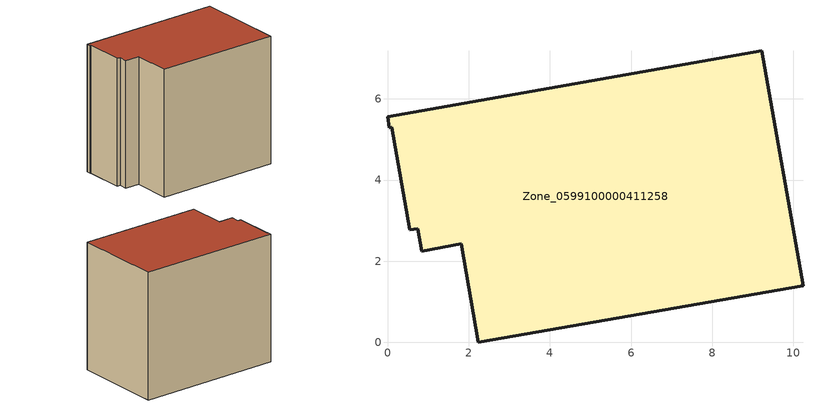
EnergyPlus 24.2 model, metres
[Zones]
Zone_0599100000411258
 floor ground (C_G): 0.11,5.3 0.05,5.29 0,5.55 9.21,7.19 10.23,1.4 2.23,0 1.81,2.43 0.84,2.25 0.75,2.8 0.55,2.78 z0
 wall outside (C_F): 0.05,5.29 0.11,5.3 0.55,2.78 0.75,2.8 0.84,2.25 1.81,2.43 2.23,0 10.23,1.4 9.21,7.19 0,5.55 0.05,5.29 z0:8.32
 roof outside (C_R): 0.84,2.25 1.81,2.43 2.23,0 10.23,1.4 9.21,7.19 0,5.55 0.05,5.29 0.11,5.3 0.55,2.78 0.75,2.8 z8.32
[BUILDING]
Pand.0599100000411258: North Axis=0; Terrain=City; Loads Convergence Tolerance Value=0.04; Temperature Convergence Tolerance Value=0.4; Solar Distribution=FullExterior; Maximum Number of Warmup Days=25; Minimum Number of Warmup Days=1
[Site:Location]
Rotterdam.The.Hague.AP_ZH_NLD Design_Conditions: Latitude=51.96; Longitude=4.45; Time Zone=1; Elevation=-4.5
[SITE:GROUNDTEMPERATURE:BUILDINGSURFACE]
18, 18, 18, 18, 18, 18, 18, 18, 18, 18, 18, 18
[MATERIAL] Thermal Absorptance=0.9; Solar Absorptance=0.7; Visible Absorptance=0.7
Name | Roughness | Thickness | Conductivity | Density | Specific Heat
G.TC.1992-2005 | MediumSmooth | 0.15 | 0.06 | 540 | 1210
F.TC.1992-2005 | Rough | 0.3 | 0.12 | 1920 | 840
R.TC.1992-2005 | MediumRough | 0.2 | 0.08 | 1500 | 1000
[CONSTRUCTION]
C_G: G.TC.1992-2005
C_F: F.TC.1992-2005
C_R: R.TC.1992-2005
[ZONE]
Zone_0599100000411258: Type=1; Multiplier=1; Ceiling Height=Autocalculate; Volume=Autocalculate; Floor Area=autocalculate; Part of Total Floor Area=Yes
[ZONEINFILTRATION:DESIGNFLOWRATE]
Infil_Zone_0599100000411258: Zone or ZoneList or Space or SpaceList=Zone_0599100000411258; Schedule=AlwaysOn; Design Flow Rate Calculation Method=Flow/Area; Flow Rate per Floor Area=0.0015; Constant Term Coefficient=1; Temperature Term Coefficient=0; Velocity Term Coefficient=0; Velocity Squared Term Coefficient=0
[HVACTEMPLATE:ZONE:IDEALLOADSAIRSYSTEM]
Zone_0599100000411258: Maximum Heating Supply Air Temperature=50; Minimum Cooling Supply Air Temperature=13; Maximum Heating Supply Air Humidity Ratio=0.0156; Minimum Cooling Supply Air Humidity Ratio=0.0077; Heating Limit=NoLimit; Cooling Limit=NoLimit; Dehumidification Control Type=ConstantSensibleHeatRatio; Cooling Sensible Heat Ratio=0.7; Dehumidification Setpoint=60; Humidification Control Type=None; Humidification Setpoint=30; Outdoor Air Method=None; Outdoor Air Flow Rate per Person=0.00944; Outdoor Air Flow Rate per Zone Floor Area=0; Outdoor Air Flow Rate per Zone=0; Demand Controlled Ventilation Type=None; Outdoor Air Economizer Type=NoEconomizer; Heat Recovery Type=None; Sensible Heat Recovery Effectiveness=0.7; Latent Heat Recovery Effectiveness=0.65
[ZONECONTROL:THERMOSTAT]
ThermostatControl_Zone_0599100000411258: Zone or ZoneList=Zone_0599100000411258; Control Type Schedule=DualSetpointControlType; Control 1=Thermostat_Zone_0599100000411258; Temperature Difference Between Cutout And Setpoint=0
[THERMOSTATSETPOINT:DUALSETPOINT]
Thermostat_Zone_0599100000411258: Heating Setpoint Temperature Schedule=HeatingSetpoint_Zone_0599100000411258; Cooling Setpoint Temperature Schedule=CoolingSetpoint_Zone_0599100000411258
[SCHEDULE:COMPACT]
HeatingSetpoint_Zone_0599100000411258: Through: 12/31, For: AllDays, Until: 24:00, 21
CoolingSetpoint_Zone_0599100000411258: Through: 12/31, For: AllDays, Until: 24:00, 24
DualSetpointControlType: Through: 12/31, For: AllDays, Until: 24:00, 4
AlwaysOn: Through: 12/31, For: AllDays, Until: 24:00, 1
